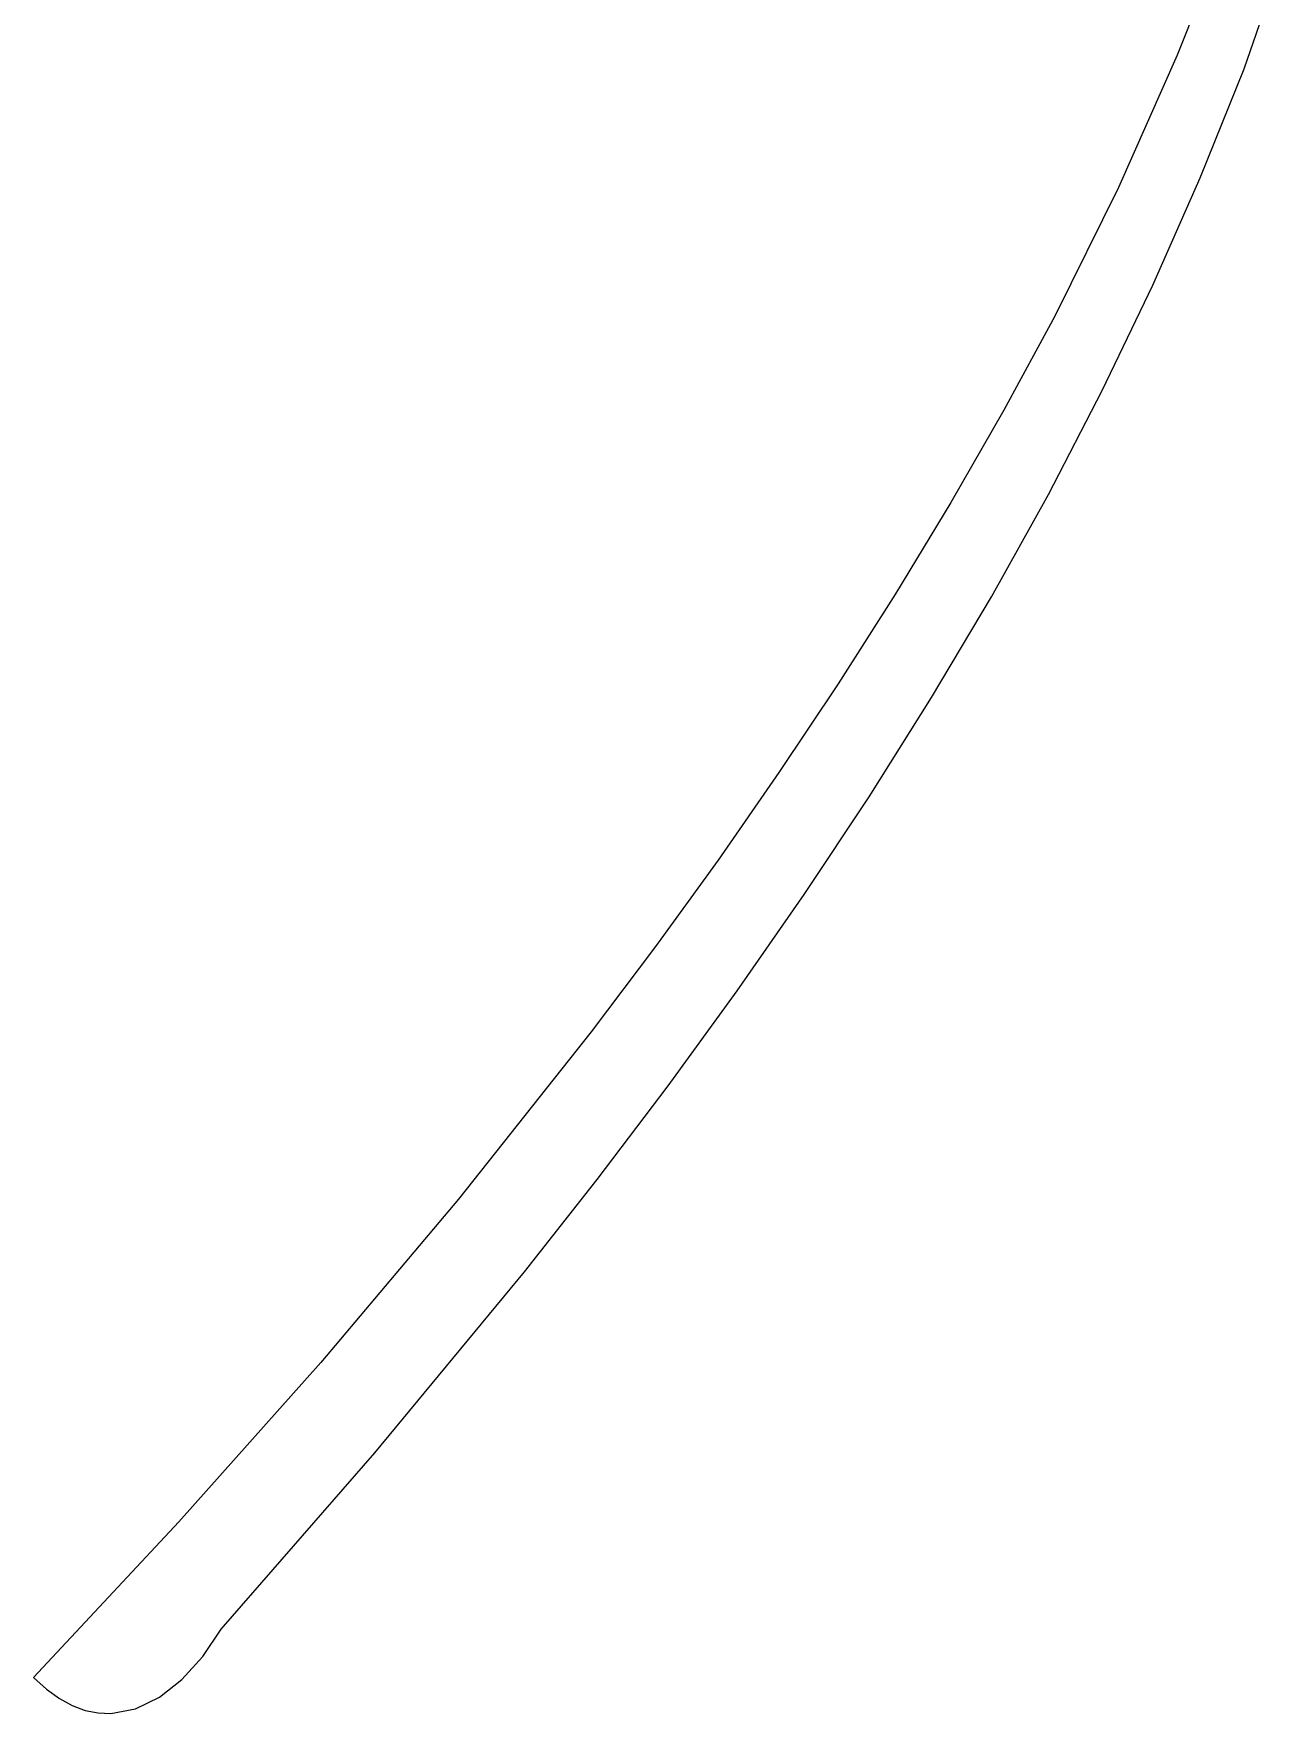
# Model space of a CAD drawing. Extents: x 15 to 195, y 6 to 291.
# Drawn here: x 15.3 to 111.9, y 5.8 to 136.1 of the extents above; entities that cross this region are included whole.
import ezdxf

# ---------------------------------------------------------------- set-up
doc = ezdxf.new("R2010")
doc.units = 0

msp = doc.modelspace()

# ---------------------------------------------------------------- linework, layer by layer
at = {"layer": 'Layer 1'}
for p, q in [((109.281539, 133.336796), (111.874569, 140.781641)), ((106.169568, 139.623709), (104.087938, 134.403595)), ((104.087938, 134.403595), (99.544235, 124.143242)), ((105.890455, 124.888614), (109.281539, 133.336796)), ((99.544235, 124.143242), (94.605983, 114.145685)), ((102.219154, 116.573021), (105.890455, 124.888614)), ((98.282839, 108.386802), (102.219154, 116.573021)), ((94.605983, 114.145685), (90.647242, 106.867045)), ((94.096714, 100.326736), (98.282839, 108.386802)), ((90.647242, 106.867045), (86.518689, 99.690062)), ((86.518689, 99.690062), (82.228283, 92.612331)), ((89.67598, 92.389606), (94.096714, 100.326736)), ((82.228283, 92.612331), (77.783979, 85.631445)), ((85.035842, 84.572195), (89.67598, 92.389606)), ((77.783979, 85.631445), (73.193738, 78.744999)), ((80.191501, 76.871283), (85.035842, 84.572195)), ((73.193738, 78.744999), (68.465515, 71.950587)), ((75.158161, 69.283653), (80.191501, 76.871283)), ((68.465515, 71.950587), (63.60727, 65.245803)), ((69.951026, 61.806086), (75.158161, 69.283653)), ((63.60727, 65.245803), (58.626959, 58.62824)), ((64.585297, 54.435366), (69.951026, 61.806086)), ((58.626959, 58.62824), (48.331974, 45.645158)), ((59.076177, 47.168272), (64.585297, 54.435366)), ((53.438871, 40.001587), (59.076177, 47.168272)), ((48.331974, 45.645158), (37.644221, 32.982094)), ((41.840507, 25.956574), (53.438871, 40.001587)), ((37.644221, 32.982094), (26.627364, 20.6198)), ((29.91183, 12.27458), (41.840507, 25.956574)), ((26.627364, 20.6198), (15.345064, 8.53903)), ((28.468913, 10.166223), (29.91183, 12.27458)), ((26.861169, 8.392444), (28.468913, 10.166223)), ((15.345064, 8.53903), (16.342476, 7.620177)), ((25.11702, 7.02044), (26.861169, 8.392444)), ((16.342476, 7.620177), (17.34487, 6.894167)), ((17.34487, 6.894167), (18.348694, 6.3526)), ((23.264892, 6.117411), (25.11702, 7.02044)), ((18.348694, 6.3526), (19.350393, 5.987075)), ((19.350393, 5.987075), (20.346416, 5.789194)), ((20.346416, 5.789194), (21.333208, 5.750557)), ((21.333208, 5.750557), (23.264892, 6.117411))]:
    msp.add_line(p, q, dxfattribs=at)

doc.saveas('drawing.dxf')
